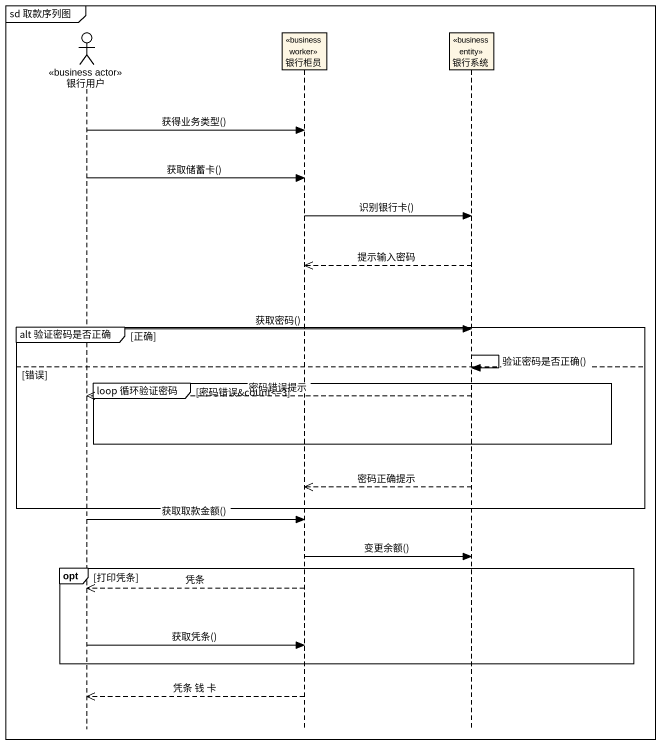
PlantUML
@startuml
mainframe sd 取款序列图
hide footbox
actor 银行用户 <<business actor>>
participant 银行柜员 <<business worker>>
participant 银行系统 <<business entity>>

银行用户 -> 银行柜员 : 获得业务类型()
银行用户 -> 银行柜员 : 获取储蓄卡()
银行柜员 -> 银行系统 : 识别银行卡()
银行系统 -->> 银行柜员 : 提示输入密码
group alt 验证密码是否正确 [正确]
  银行用户 -> 银行系统 : 获取密码()
  银行系统 -> 银行系统 : 验证密码是否正确()
else 错误
  group loop 循环验证密码 [密码错误&count<=3]
    银行系统 -->> 银行用户 : 密码错误提示
  end
  银行系统 -->> 银行柜员 : 密码正确提示
end
银行用户 -> 银行柜员 : 获取取款金额()
银行柜员 -> 银行系统 : 变更余额()
opt 打印凭条
  银行柜员 -->> 银行用户 : 凭条
  银行用户 -> 银行柜员 : 获取凭条()
end
银行柜员 -->> 银行用户 : 凭条 钱 卡
@enduml
